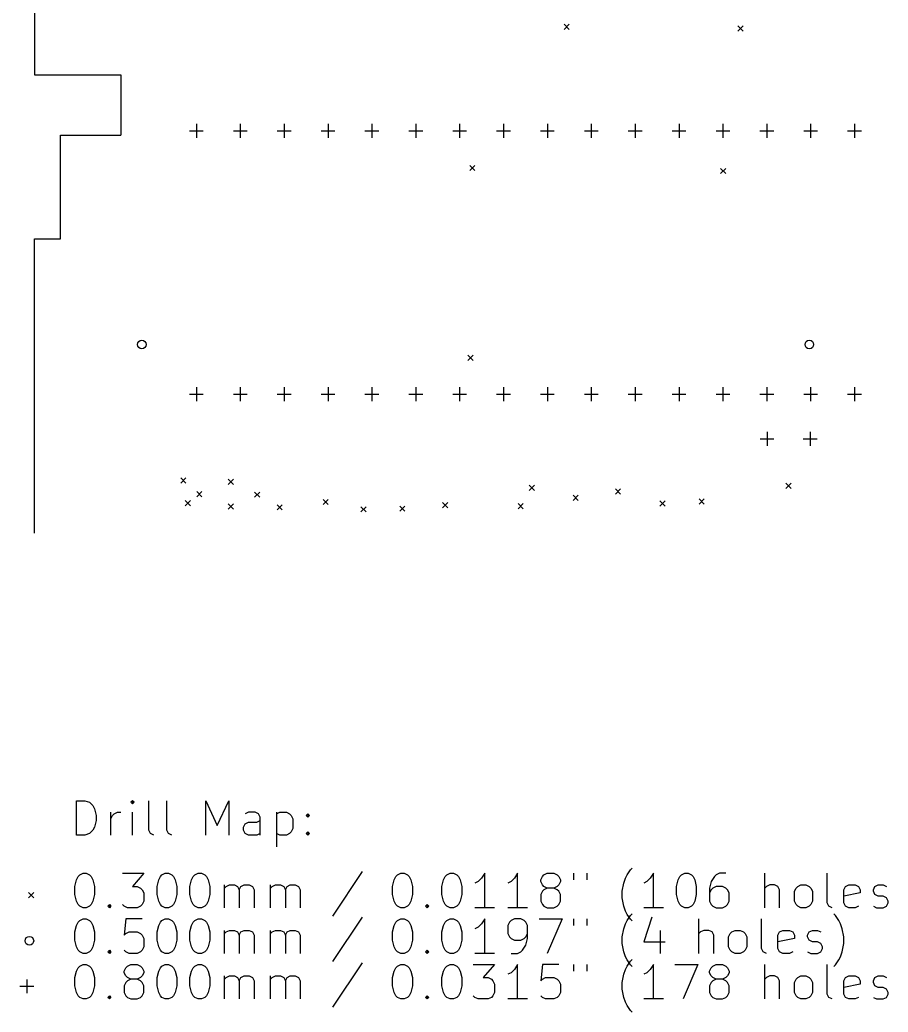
# Model space of a CAD drawing. Extents: x 2.03 to 6.01, y -6.33 to -1.88.
# Drawn here: x 2.035 to 4.014, y -6.335 to -4.073 of the extents above; entities that cross this region are included whole.
import ezdxf

# ---------------------------------------------------------------- set-up
doc = ezdxf.new("R2010")
doc.units = 0
doc.header["$MEASUREMENT"] = 0
doc.layers.add('BLACK', color=7, linetype='CONTINUOUS')

msp = doc.modelspace()

# ---------------------------------------------------------------- linework, layer by layer
at = {"layer": 'BLACK', "linetype": 'CONTINUOUS'}
for p, q in [((2.06841, -1.87578), (2.06847, -4.19876)), ((3.2752, -4.08346), (3.28701, -4.09528)), ((3.28701, -4.08346), (3.2752, -4.09528)), ((3.67165, -4.08701), (3.68346, -4.09882)), ((3.68346, -4.08701), (3.67165, -4.09882)), ((2.06847, -4.19876), (2.2653, -4.19866)), ((2.2653, -4.19866), (2.26531, -4.3365)), ((2.43727, -4.31063), (2.43727, -4.34213)), ((2.53727, -4.31063), (2.53727, -4.34213)), ((2.63727, -4.31063), (2.63727, -4.34213)), ((2.73727, -4.31063), (2.73727, -4.34213)), ((2.83727, -4.31063), (2.83727, -4.34213)), ((2.93727, -4.31063), (2.93727, -4.34213)), ((3.03727, -4.31063), (3.03727, -4.34213)), ((3.13727, -4.31063), (3.13727, -4.34213)), ((3.23727, -4.31063), (3.23727, -4.34213)), ((3.33727, -4.31063), (3.33727, -4.34213)), ((3.43727, -4.31063), (3.43727, -4.34213)), ((3.53727, -4.31063), (3.53727, -4.34213)), ((3.63727, -4.31063), (3.63727, -4.34213)), ((3.73727, -4.31063), (3.73727, -4.34213)), ((3.83727, -4.31063), (3.83727, -4.34213)), ((3.93727, -4.31063), (3.93727, -4.34213)), ((2.12751, -4.57268), (2.12754, -4.33646)), ((2.12754, -4.33646), (2.26531, -4.3365)), ((2.42152, -4.32638), (2.45302, -4.32638)), ((2.52152, -4.32638), (2.55302, -4.32638)), ((2.62152, -4.32638), (2.65302, -4.32638)), ((2.72152, -4.32638), (2.75302, -4.32638)), ((2.82152, -4.32638), (2.85302, -4.32638)), ((2.92152, -4.32638), (2.95302, -4.32638)), ((3.02152, -4.32638), (3.05302, -4.32638)), ((3.12152, -4.32638), (3.15302, -4.32638)), ((3.22152, -4.32638), (3.25302, -4.32638)), ((3.32152, -4.32638), (3.35302, -4.32638)), ((3.42152, -4.32638), (3.45302, -4.32638)), ((3.52152, -4.32638), (3.55302, -4.32638)), ((3.62152, -4.32638), (3.65302, -4.32638)), ((3.72152, -4.32638), (3.75302, -4.32638)), ((3.82152, -4.32638), (3.85302, -4.32638)), ((3.92152, -4.32638), (3.95302, -4.32638)), ((3.06024, -4.40512), (3.07205, -4.41693)), ((3.07205, -4.40512), (3.06024, -4.41693)), ((3.63189, -4.41181), (3.6437, -4.42362)), ((3.6437, -4.41181), (3.63189, -4.42362)), ((2.06834, -5.24312), (2.06843, -4.57257)), ((2.06843, -4.57257), (2.12751, -4.57268)), ((3.05591, -4.8378), (3.06772, -4.84961)), ((3.06772, -4.8378), (3.05591, -4.84961)), ((2.42152, -4.92638), (2.45302, -4.92638)), ((2.43727, -4.91063), (2.43727, -4.94213)), ((2.52152, -4.92638), (2.55302, -4.92638)), ((2.53727, -4.91063), (2.53727, -4.94213)), ((2.62152, -4.92638), (2.65302, -4.92638)), ((2.63727, -4.91063), (2.63727, -4.94213)), ((2.72152, -4.92638), (2.75302, -4.92638)), ((2.73727, -4.91063), (2.73727, -4.94213)), ((2.82152, -4.92638), (2.85302, -4.92638)), ((2.83727, -4.91063), (2.83727, -4.94213)), ((2.92152, -4.92638), (2.95302, -4.92638)), ((2.93727, -4.91063), (2.93727, -4.94213)), ((3.02152, -4.92638), (3.05302, -4.92638)), ((3.03727, -4.91063), (3.03727, -4.94213)), ((3.12152, -4.92638), (3.15302, -4.92638)), ((3.13727, -4.91063), (3.13727, -4.94213)), ((3.22152, -4.92638), (3.25302, -4.92638)), ((3.23727, -4.91063), (3.23727, -4.94213)), ((3.32152, -4.92638), (3.35302, -4.92638)), ((3.33727, -4.91063), (3.33727, -4.94213)), ((3.42152, -4.92638), (3.45302, -4.92638)), ((3.43727, -4.91063), (3.43727, -4.94213)), ((3.52152, -4.92638), (3.55302, -4.92638)), ((3.53727, -4.91063), (3.53727, -4.94213)), ((3.62152, -4.92638), (3.65302, -4.92638)), ((3.63727, -4.91063), (3.63727, -4.94213)), ((3.72152, -4.92638), (3.75302, -4.92638)), ((3.73727, -4.91063), (3.73727, -4.94213)), ((3.82152, -4.92638), (3.85302, -4.92638)), ((3.83727, -4.91063), (3.83727, -4.94213)), ((3.92152, -4.92638), (3.95302, -4.92638)), ((3.93727, -4.91063), (3.93727, -4.94213)), ((3.7378, -5.0126), (3.7378, -5.04409)), ((3.83622, -5.0126), (3.83622, -5.04409)), ((3.72205, -5.02835), (3.75354, -5.02835)), ((3.82047, -5.02835), (3.85197, -5.02835)), ((2.40166, -5.11724), (2.41347, -5.12905)), ((2.41347, -5.11724), (2.40166, -5.12905)), ((2.50969, -5.12047), (2.5215, -5.13228)), ((2.5215, -5.12047), (2.50969, -5.13228)), ((3.78071, -5.12953), (3.79252, -5.14134)), ((3.79252, -5.12953), (3.78071, -5.14134)), ((2.43819, -5.14843), (2.45, -5.16024)), ((2.45, -5.14843), (2.43819, -5.16024)), ((2.56969, -5.14961), (2.5815, -5.16142)), ((2.5815, -5.14961), (2.56969, -5.16142)), ((3.19567, -5.13386), (3.20748, -5.14567)), ((3.20748, -5.13386), (3.19567, -5.14567)), ((3.39213, -5.14252), (3.40394, -5.15433)), ((3.40394, -5.14252), (3.39213, -5.15433)), ((2.41181, -5.1689), (2.42362, -5.18071)), ((2.42362, -5.1689), (2.41181, -5.18071)), ((2.50969, -5.17638), (2.5215, -5.18819)), ((2.5215, -5.17638), (2.50969, -5.18819)), ((2.62126, -5.17835), (2.63307, -5.19016)), ((2.63307, -5.17835), (2.62126, -5.19016)), ((2.72583, -5.16614), (2.73764, -5.17795)), ((2.73764, -5.16614), (2.72583, -5.17795)), ((2.99843, -5.17362), (3.01024, -5.18543)), ((3.01024, -5.17362), (2.99843, -5.18543)), ((3.17047, -5.17598), (3.18228, -5.1878)), ((3.18228, -5.17598), (3.17047, -5.1878)), ((3.29567, -5.15669), (3.30748, -5.1685)), ((3.30748, -5.15669), (3.29567, -5.1685)), ((3.4937, -5.16969), (3.50551, -5.1815)), ((3.50551, -5.16969), (3.4937, -5.1815)), ((3.58307, -5.16535), (3.59488, -5.17717)), ((3.59488, -5.16535), (3.58307, -5.17717)), ((2.8122, -5.18307), (2.82402, -5.19488)), ((2.82402, -5.18307), (2.8122, -5.19488)), ((2.90079, -5.1815), (2.9126, -5.19331)), ((2.9126, -5.1815), (2.90079, -5.19331)), ((2.16386, -5.93168), (2.16386, -5.85294)), ((2.16386, -5.85294), (2.18261, -5.85294)), ((2.18261, -5.85294), (2.19385, -5.85669)), ((2.19385, -5.85669), (2.20135, -5.86419)), ((2.29134, -5.85294), (2.28759, -5.85669)), ((2.28759, -5.85669), (2.29134, -5.86044)), ((2.29509, -5.85669), (2.29134, -5.85294)), ((2.29134, -5.85294), (2.29134, -5.86044)), ((2.29134, -5.86044), (2.29509, -5.85669)), ((2.32884, -5.92043), (2.32884, -5.85294)), ((2.37008, -5.92043), (2.37008, -5.85294)), ((2.45857, -5.93168), (2.45857, -5.85294)), ((2.45857, -5.85294), (2.48482, -5.90919)), ((2.48482, -5.90919), (2.51106, -5.85294)), ((2.51106, -5.85294), (2.51106, -5.93168)), ((2.20135, -5.86419), (2.2051, -5.87169)), ((2.2051, -5.87169), (2.20885, -5.88669)), ((2.2426, -5.93168), (2.2426, -5.87919)), ((2.2501, -5.88294), (2.2576, -5.87919)), ((2.2576, -5.87919), (2.2651, -5.87919)), ((2.29134, -5.93168), (2.29134, -5.87919)), ((2.55606, -5.87919), (2.54856, -5.88294)), ((2.57106, -5.87919), (2.55606, -5.87919)), ((2.57856, -5.88294), (2.57106, -5.87919)), ((2.6198, -5.87919), (2.6198, -5.95793)), ((2.6198, -5.88294), (2.6273, -5.87919)), ((2.6273, -5.87919), (2.6423, -5.87919)), ((2.6423, -5.87919), (2.6498, -5.88294)), ((2.20885, -5.89794), (2.2051, -5.91294)), ((2.20885, -5.88669), (2.20885, -5.89794)), ((2.2426, -5.89419), (2.24635, -5.88669)), ((2.24635, -5.88669), (2.2501, -5.88294)), ((2.54856, -5.90544), (2.55606, -5.90169)), ((2.55606, -5.90169), (2.57481, -5.90169)), ((2.57481, -5.90169), (2.58231, -5.89794)), ((2.58231, -5.89044), (2.57856, -5.88294)), ((2.58231, -5.93168), (2.58231, -5.89044)), ((2.6498, -5.88294), (2.65355, -5.88669)), ((2.65355, -5.88669), (2.6573, -5.89419)), ((2.6573, -5.89419), (2.6573, -5.91669)), ((2.68729, -5.88669), (2.69104, -5.88294)), ((2.69104, -5.89044), (2.68729, -5.88669)), ((2.69104, -5.88294), (2.69479, -5.88669)), ((2.69104, -5.88294), (2.69104, -5.89044)), ((2.69479, -5.88669), (2.69104, -5.89044)), ((2.20135, -5.92043), (2.19385, -5.92793)), ((2.2051, -5.91294), (2.20135, -5.92043)), ((2.33259, -5.92793), (2.32884, -5.92043)), ((2.37383, -5.92793), (2.37008, -5.92043)), ((2.54481, -5.91294), (2.54856, -5.90544)), ((2.54481, -5.92043), (2.54481, -5.91294)), ((2.54856, -5.92793), (2.54481, -5.92043)), ((2.65355, -5.92418), (2.6498, -5.92793)), ((2.6573, -5.91669), (2.65355, -5.92418)), ((2.68729, -5.92793), (2.69104, -5.92418)), ((2.69104, -5.92418), (2.69479, -5.92793)), ((2.69104, -5.92418), (2.69104, -5.93168)), ((2.18261, -5.93168), (2.16386, -5.93168)), ((2.19385, -5.92793), (2.18261, -5.93168)), ((2.34009, -5.93168), (2.33259, -5.92793)), ((2.38133, -5.93168), (2.37383, -5.92793)), ((2.55606, -5.93168), (2.54856, -5.92793)), ((2.57481, -5.93168), (2.55606, -5.93168)), ((2.58231, -5.92793), (2.57481, -5.93168)), ((2.6273, -5.93168), (2.6198, -5.92793)), ((2.6423, -5.93168), (2.6273, -5.93168)), ((2.6498, -5.92793), (2.6423, -5.93168)), ((2.69104, -5.93168), (2.68729, -5.92793)), ((2.69479, -5.92793), (2.69104, -5.93168)), ((2.81478, -6.01455), (2.74728, -6.11579)), ((3.4192, -6.02205), (3.4267, -6.0108)), ((3.4267, -6.0108), (3.43045, -6.00705)), ((2.16011, -6.04829), (2.16386, -6.0333)), ((2.16386, -6.0333), (2.16761, -6.0258)), ((2.16761, -6.0258), (2.17136, -6.02205)), ((2.17136, -6.02205), (2.17886, -6.0183)), ((2.17886, -6.0183), (2.18636, -6.0183)), ((2.18636, -6.0183), (2.19385, -6.02205)), ((2.19385, -6.02205), (2.1976, -6.0258)), ((2.1976, -6.0258), (2.20135, -6.0333)), ((2.20135, -6.0333), (2.2051, -6.04829)), ((2.26884, -6.0183), (2.31759, -6.0183)), ((2.31759, -6.0183), (2.29134, -6.04829)), ((2.34758, -6.04829), (2.35133, -6.0333)), ((2.35133, -6.0333), (2.35508, -6.0258)), ((2.35508, -6.0258), (2.35883, -6.02205)), ((2.35883, -6.02205), (2.36633, -6.0183)), ((2.36633, -6.0183), (2.37383, -6.0183)), ((2.37383, -6.0183), (2.38133, -6.02205)), ((2.38133, -6.02205), (2.38508, -6.0258)), ((2.38508, -6.0258), (2.38883, -6.0333)), ((2.38883, -6.0333), (2.39258, -6.04829)), ((2.42258, -6.04829), (2.42633, -6.0333)), ((2.42633, -6.0333), (2.43007, -6.0258)), ((2.43007, -6.0258), (2.43382, -6.02205)), ((2.43382, -6.02205), (2.44132, -6.0183)), ((2.44132, -6.0183), (2.44882, -6.0183)), ((2.44882, -6.0183), (2.45632, -6.02205)), ((2.45632, -6.02205), (2.46007, -6.0258)), ((2.46007, -6.0258), (2.46382, -6.0333)), ((2.46382, -6.0333), (2.46757, -6.04829)), ((2.88452, -6.04829), (2.88827, -6.0333)), ((2.88827, -6.0333), (2.89202, -6.0258)), ((2.89202, -6.0258), (2.89577, -6.02205)), ((2.89577, -6.02205), (2.90327, -6.0183)), ((2.90327, -6.0183), (2.91076, -6.0183)), ((2.91076, -6.0183), (2.91826, -6.02205)), ((2.91826, -6.02205), (2.92201, -6.0258)), ((2.92201, -6.0258), (2.92576, -6.0333)), ((2.92576, -6.0333), (2.92951, -6.04829)), ((2.997, -6.04829), (3.00075, -6.0333)), ((3.00075, -6.0333), (3.0045, -6.0258)), ((3.0045, -6.0258), (3.00825, -6.02205)), ((3.00825, -6.02205), (3.01575, -6.0183)), ((3.01575, -6.0183), (3.02325, -6.0183)), ((3.02325, -6.0183), (3.03075, -6.02205)), ((3.03075, -6.02205), (3.0345, -6.0258)), ((3.0345, -6.0258), (3.03825, -6.0333)), ((3.03825, -6.0333), (3.042, -6.04829)), ((3.07949, -6.03705), (3.07199, -6.04079)), ((3.08699, -6.02955), (3.07949, -6.03705)), ((3.09449, -6.0183), (3.08699, -6.02955)), ((3.09449, -6.09704), (3.09449, -6.0183)), ((3.15448, -6.03705), (3.14699, -6.04079)), ((3.16198, -6.02955), (3.15448, -6.03705)), ((3.16948, -6.0183), (3.16198, -6.02955)), ((3.16948, -6.09704), (3.16948, -6.0183)), ((3.22198, -6.0333), (3.22573, -6.0258)), ((3.22198, -6.03705), (3.22198, -6.0333)), ((3.22573, -6.04454), (3.22198, -6.03705)), ((3.22573, -6.0258), (3.22947, -6.02205)), ((3.22947, -6.02205), (3.23697, -6.0183)), ((3.23697, -6.0183), (3.25197, -6.0183)), ((3.25197, -6.0183), (3.25947, -6.02205)), ((3.25947, -6.02205), (3.26322, -6.0258)), ((3.26322, -6.0258), (3.26697, -6.0333)), ((3.26697, -6.03705), (3.26322, -6.04454)), ((3.26697, -6.0333), (3.26697, -6.03705)), ((3.29697, -6.0183), (3.29697, -6.0333)), ((3.32696, -6.0183), (3.32696, -6.0333)), ((3.4117, -6.04079), (3.41545, -6.02955)), ((3.41545, -6.02955), (3.4192, -6.02205)), ((3.4642, -6.03705), (3.4567, -6.04079)), ((3.47169, -6.02955), (3.4642, -6.03705)), ((3.47919, -6.0183), (3.47169, -6.02955)), ((3.47919, -6.09704), (3.47919, -6.0183)), ((3.53169, -6.04829), (3.53544, -6.0333)), ((3.53544, -6.0333), (3.53919, -6.0258)), ((3.53919, -6.0258), (3.54294, -6.02205)), ((3.54294, -6.02205), (3.55043, -6.0183)), ((3.55043, -6.0183), (3.55793, -6.0183)), ((3.55793, -6.0183), (3.56543, -6.02205)), ((3.56543, -6.02205), (3.56918, -6.0258)), ((3.56918, -6.0258), (3.57293, -6.0333)), ((3.57293, -6.0333), (3.57668, -6.04829)), ((3.61043, -6.03705), (3.60668, -6.05204)), ((3.61793, -6.0258), (3.61043, -6.03705)), ((3.62168, -6.02205), (3.61793, -6.0258)), ((3.62917, -6.0183), (3.62168, -6.02205)), ((3.64417, -6.0183), (3.62917, -6.0183)), ((3.73266, -6.09704), (3.73266, -6.0183)), ((3.87514, -6.08579), (3.87514, -6.0183)), ((2.16011, -6.06704), (2.16011, -6.04829)), ((2.2051, -6.04829), (2.2051, -6.06704)), ((2.29134, -6.04829), (2.30259, -6.04829)), ((2.30259, -6.04829), (2.31009, -6.05204)), ((2.31009, -6.05204), (2.31384, -6.05579)), ((2.31384, -6.05579), (2.31759, -6.06329)), ((2.34758, -6.06704), (2.34758, -6.04829)), ((2.39258, -6.04829), (2.39258, -6.06704)), ((2.42258, -6.06704), (2.42258, -6.04829)), ((2.46757, -6.04829), (2.46757, -6.06704)), ((2.50132, -6.09704), (2.50132, -6.04454)), ((2.50132, -6.05204), (2.50507, -6.04829)), ((2.50507, -6.04829), (2.51256, -6.04454)), ((2.51256, -6.04454), (2.52381, -6.04454)), ((2.52381, -6.04454), (2.53131, -6.04829)), ((2.53131, -6.04829), (2.53506, -6.05579)), ((2.53506, -6.05579), (2.53881, -6.04829)), ((2.53506, -6.05579), (2.53506, -6.09704)), ((2.53881, -6.04829), (2.54631, -6.04454)), ((2.54631, -6.04454), (2.55756, -6.04454)), ((2.55756, -6.04454), (2.56506, -6.04829)), ((2.56506, -6.04829), (2.56881, -6.05579)), ((2.56881, -6.05579), (2.56881, -6.09704)), ((2.6063, -6.09704), (2.6063, -6.04454)), ((2.6063, -6.05204), (2.61005, -6.04829)), ((2.61005, -6.04829), (2.61755, -6.04454)), ((2.61755, -6.04454), (2.6288, -6.04454)), ((2.6288, -6.04454), (2.6363, -6.04829)), ((2.6363, -6.04829), (2.64005, -6.05579)), ((2.64005, -6.05579), (2.6438, -6.04829)), ((2.64005, -6.05579), (2.64005, -6.09704)), ((2.6438, -6.04829), (2.6513, -6.04454)), ((2.6513, -6.04454), (2.66255, -6.04454)), ((2.66255, -6.04454), (2.67004, -6.04829)), ((2.67004, -6.04829), (2.67379, -6.05579)), ((2.67379, -6.05579), (2.67379, -6.09704)), ((2.88452, -6.06704), (2.88452, -6.04829)), ((2.92951, -6.04829), (2.92951, -6.06704)), ((2.997, -6.06704), (2.997, -6.04829)), ((3.042, -6.04829), (3.042, -6.06704)), ((3.22573, -6.05954), (3.22198, -6.06704)), ((3.22947, -6.04829), (3.22573, -6.04454)), ((3.22947, -6.05579), (3.22573, -6.05954)), ((3.23697, -6.05204), (3.22947, -6.04829)), ((3.23697, -6.05204), (3.22947, -6.05579)), ((3.25197, -6.05204), (3.23697, -6.05204)), ((3.25947, -6.04829), (3.25197, -6.05204)), ((3.25947, -6.05579), (3.25197, -6.05204)), ((3.26322, -6.04454), (3.25947, -6.04829)), ((3.26322, -6.05954), (3.25947, -6.05579)), ((3.26697, -6.06704), (3.26322, -6.05954)), ((3.40795, -6.05954), (3.4117, -6.04079)), ((3.40795, -6.07454), (3.40795, -6.05954)), ((3.53169, -6.06704), (3.53169, -6.04829)), ((3.57668, -6.04829), (3.57668, -6.06704)), ((3.60668, -6.05204), (3.60668, -6.08204)), ((3.61043, -6.05579), (3.60668, -6.06329)), ((3.61418, -6.05204), (3.61043, -6.05579)), ((3.62168, -6.04829), (3.61418, -6.05204)), ((3.63667, -6.04829), (3.62168, -6.04829)), ((3.64417, -6.05204), (3.63667, -6.04829)), ((3.64792, -6.05579), (3.64417, -6.05204)), ((3.65167, -6.06329), (3.64792, -6.05579)), ((3.73641, -6.04829), (3.73266, -6.05204)), ((3.74391, -6.04454), (3.73641, -6.04829)), ((3.75516, -6.04454), (3.74391, -6.04454)), ((3.76266, -6.04829), (3.75516, -6.04454)), ((3.76641, -6.05579), (3.76266, -6.04829)), ((3.76641, -6.09704), (3.76641, -6.05579)), ((3.80015, -6.05954), (3.8039, -6.05204)), ((3.80015, -6.08204), (3.80015, -6.05954)), ((3.8039, -6.05204), (3.80765, -6.04829)), ((3.80765, -6.04829), (3.81515, -6.04454)), ((3.81515, -6.04454), (3.8264, -6.04454)), ((3.8264, -6.04454), (3.8339, -6.04829)), ((3.8339, -6.04829), (3.83765, -6.05204)), ((3.83765, -6.05204), (3.8414, -6.05954)), ((3.8414, -6.05954), (3.8414, -6.08204)), ((3.91264, -6.05579), (3.91639, -6.04829)), ((3.91264, -6.08579), (3.91264, -6.05579)), ((3.91639, -6.04829), (3.92389, -6.04454)), ((3.92389, -6.04454), (3.93889, -6.04454)), ((3.93889, -6.04454), (3.94639, -6.04829)), ((3.94639, -6.04829), (3.95013, -6.05579)), ((3.95013, -6.05579), (3.95013, -6.06329)), ((3.98013, -6.05579), (3.98388, -6.04829)), ((3.98013, -6.05954), (3.98013, -6.05579)), ((3.98388, -6.06704), (3.98013, -6.05954)), ((3.98388, -6.04829), (3.99138, -6.04454)), ((3.99138, -6.04454), (4.00263, -6.04454)), ((4.00263, -6.04454), (4.01013, -6.04829)), ((2.05456, -6.0622), (2.06637, -6.07402)), ((2.06637, -6.0622), (2.05456, -6.07402)), ((2.16386, -6.08204), (2.16011, -6.06704)), ((2.16761, -6.08954), (2.16386, -6.08204)), ((2.20135, -6.08204), (2.1976, -6.08954)), ((2.2051, -6.06704), (2.20135, -6.08204)), ((2.31759, -6.08204), (2.31384, -6.08954)), ((2.31759, -6.06329), (2.31759, -6.08204)), ((2.35133, -6.08204), (2.34758, -6.06704)), ((2.35508, -6.08954), (2.35133, -6.08204)), ((2.38883, -6.08204), (2.38508, -6.08954)), ((2.39258, -6.06704), (2.38883, -6.08204)), ((2.42633, -6.08204), (2.42258, -6.06704)), ((2.43007, -6.08954), (2.42633, -6.08204)), ((2.46382, -6.08204), (2.46007, -6.08954)), ((2.46757, -6.06704), (2.46382, -6.08204)), ((2.88827, -6.08204), (2.88452, -6.06704)), ((2.89202, -6.08954), (2.88827, -6.08204)), ((2.92576, -6.08204), (2.92201, -6.08954)), ((2.92951, -6.06704), (2.92576, -6.08204)), ((3.00075, -6.08204), (2.997, -6.06704)), ((3.0045, -6.08954), (3.00075, -6.08204)), ((3.03825, -6.08204), (3.0345, -6.08954)), ((3.042, -6.06704), (3.03825, -6.08204)), ((3.22198, -6.06704), (3.22198, -6.08204)), ((3.22198, -6.08204), (3.22573, -6.08954)), ((3.26322, -6.08954), (3.26697, -6.08204)), ((3.26697, -6.08204), (3.26697, -6.06704)), ((3.4117, -6.09329), (3.40795, -6.07454)), ((3.53544, -6.08204), (3.53169, -6.06704)), ((3.53919, -6.08954), (3.53544, -6.08204)), ((3.57293, -6.08204), (3.56918, -6.08954)), ((3.57668, -6.06704), (3.57293, -6.08204)), ((3.60668, -6.08204), (3.61043, -6.08954)), ((3.64792, -6.08954), (3.65167, -6.08204)), ((3.65167, -6.08204), (3.65167, -6.06329)), ((3.8039, -6.08954), (3.80015, -6.08204)), ((3.8414, -6.08204), (3.83765, -6.08954)), ((3.95013, -6.06329), (3.91264, -6.07079)), ((3.99138, -6.07079), (3.98388, -6.06704)), ((4.00263, -6.07079), (3.99138, -6.07079)), ((4.01013, -6.07454), (4.00263, -6.07079)), ((4.01388, -6.08204), (4.01013, -6.07454)), ((4.01388, -6.08579), (4.01388, -6.08204)), ((2.17136, -6.09329), (2.16761, -6.08954)), ((2.17886, -6.09704), (2.17136, -6.09329)), ((2.18636, -6.09704), (2.17886, -6.09704)), ((2.19385, -6.09329), (2.18636, -6.09704)), ((2.1976, -6.08954), (2.19385, -6.09329)), ((2.2351, -6.09329), (2.23885, -6.08954)), ((2.23885, -6.09704), (2.2351, -6.09329)), ((2.23885, -6.08954), (2.2426, -6.09329)), ((2.23885, -6.08954), (2.23885, -6.09704)), ((2.2426, -6.09329), (2.23885, -6.09704)), ((2.27259, -6.09329), (2.26884, -6.08954)), ((2.28009, -6.09704), (2.27259, -6.09329)), ((2.30259, -6.09704), (2.28009, -6.09704)), ((2.31009, -6.09329), (2.30259, -6.09704)), ((2.31384, -6.08954), (2.31009, -6.09329)), ((2.35883, -6.09329), (2.35508, -6.08954)), ((2.36633, -6.09704), (2.35883, -6.09329)), ((2.37383, -6.09704), (2.36633, -6.09704)), ((2.38133, -6.09329), (2.37383, -6.09704)), ((2.38508, -6.08954), (2.38133, -6.09329)), ((2.43382, -6.09329), (2.43007, -6.08954)), ((2.44132, -6.09704), (2.43382, -6.09329)), ((2.44882, -6.09704), (2.44132, -6.09704)), ((2.45632, -6.09329), (2.44882, -6.09704)), ((2.46007, -6.08954), (2.45632, -6.09329)), ((2.89577, -6.09329), (2.89202, -6.08954)), ((2.90327, -6.09704), (2.89577, -6.09329)), ((2.91076, -6.09704), (2.90327, -6.09704)), ((2.91826, -6.09329), (2.91076, -6.09704)), ((2.92201, -6.08954), (2.91826, -6.09329)), ((2.95951, -6.09329), (2.96326, -6.08954)), ((2.96326, -6.09704), (2.95951, -6.09329)), ((2.96326, -6.08954), (2.96701, -6.09329)), ((2.96326, -6.08954), (2.96326, -6.09704)), ((2.96701, -6.09329), (2.96326, -6.09704)), ((3.00825, -6.09329), (3.0045, -6.08954)), ((3.01575, -6.09704), (3.00825, -6.09329)), ((3.02325, -6.09704), (3.01575, -6.09704)), ((3.03075, -6.09329), (3.02325, -6.09704)), ((3.0345, -6.08954), (3.03075, -6.09329)), ((3.11699, -6.09704), (3.07199, -6.09704)), ((3.19198, -6.09704), (3.14699, -6.09704)), ((3.22573, -6.08954), (3.22947, -6.09329)), ((3.22947, -6.09329), (3.23697, -6.09704)), ((3.23697, -6.09704), (3.25197, -6.09704)), ((3.25197, -6.09704), (3.25947, -6.09329)), ((3.25947, -6.09329), (3.26322, -6.08954)), ((3.41545, -6.10454), (3.4117, -6.09329)), ((3.4192, -6.11204), (3.41545, -6.10454)), ((3.50169, -6.09704), (3.4567, -6.09704)), ((3.54294, -6.09329), (3.53919, -6.08954)), ((3.55043, -6.09704), (3.54294, -6.09329)), ((3.55793, -6.09704), (3.55043, -6.09704)), ((3.56543, -6.09329), (3.55793, -6.09704)), ((3.56918, -6.08954), (3.56543, -6.09329)), ((3.61043, -6.08954), (3.61418, -6.09329)), ((3.61418, -6.09329), (3.62168, -6.09704)), ((3.62168, -6.09704), (3.63667, -6.09704)), ((3.63667, -6.09704), (3.64417, -6.09329)), ((3.64417, -6.09329), (3.64792, -6.08954)), ((3.80765, -6.09329), (3.8039, -6.08954)), ((3.81515, -6.09704), (3.80765, -6.09329)), ((3.8264, -6.09704), (3.81515, -6.09704)), ((3.8339, -6.09329), (3.8264, -6.09704)), ((3.83765, -6.08954), (3.8339, -6.09329)), ((3.87889, -6.09329), (3.87514, -6.08579)), ((3.88639, -6.09704), (3.87889, -6.09329)), ((3.91639, -6.09329), (3.91264, -6.08579)), ((3.92389, -6.09704), (3.91639, -6.09329)), ((3.93889, -6.09704), (3.92389, -6.09704)), ((3.94639, -6.09329), (3.93889, -6.09704)), ((3.98013, -6.09329), (3.98763, -6.09704)), ((3.98763, -6.09704), (4.00263, -6.09704)), ((4.00263, -6.09704), (4.01013, -6.09329)), ((4.01013, -6.09329), (4.01388, -6.08579)), ((2.16761, -6.12973), (2.17136, -6.12598)), ((2.17136, -6.12598), (2.17886, -6.12223)), ((2.17886, -6.12223), (2.18636, -6.12223)), ((2.18636, -6.12223), (2.19385, -6.12598)), ((2.19385, -6.12598), (2.1976, -6.12973)), ((2.27634, -6.12223), (2.27259, -6.15973)), ((2.31384, -6.12223), (2.27634, -6.12223)), ((2.35508, -6.12973), (2.35883, -6.12598)), ((2.35883, -6.12598), (2.36633, -6.12223)), ((2.36633, -6.12223), (2.37383, -6.12223)), ((2.37383, -6.12223), (2.38133, -6.12598)), ((2.38133, -6.12598), (2.38508, -6.12973)), ((2.43007, -6.12973), (2.43382, -6.12598)), ((2.43382, -6.12598), (2.44132, -6.12223)), ((2.44132, -6.12223), (2.44882, -6.12223)), ((2.44882, -6.12223), (2.45632, -6.12598)), ((2.45632, -6.12598), (2.46007, -6.12973)), ((2.81478, -6.11849), (2.74728, -6.21972)), ((2.89202, -6.12973), (2.89577, -6.12598)), ((2.89577, -6.12598), (2.90327, -6.12223)), ((2.90327, -6.12223), (2.91076, -6.12223)), ((2.91076, -6.12223), (2.91826, -6.12598)), ((2.91826, -6.12598), (2.92201, -6.12973)), ((3.0045, -6.12973), (3.00825, -6.12598)), ((3.00825, -6.12598), (3.01575, -6.12223)), ((3.01575, -6.12223), (3.02325, -6.12223)), ((3.02325, -6.12223), (3.03075, -6.12598)), ((3.03075, -6.12598), (3.0345, -6.12973)), ((3.09449, -6.12223), (3.08699, -6.13348)), ((3.09449, -6.20097), (3.09449, -6.12223)), ((3.15448, -6.12598), (3.15073, -6.12973)), ((3.16198, -6.12223), (3.15448, -6.12598)), ((3.17698, -6.12223), (3.16198, -6.12223)), ((3.18448, -6.12598), (3.17698, -6.12223)), ((3.18823, -6.12973), (3.18448, -6.12598)), ((3.21823, -6.12223), (3.27072, -6.12223)), ((3.27072, -6.12223), (3.23697, -6.20097)), ((3.29697, -6.12223), (3.29697, -6.13723)), ((3.32696, -6.12223), (3.32696, -6.13723)), ((3.41545, -6.13348), (3.4192, -6.12598)), ((3.4267, -6.12328), (3.4192, -6.11204)), ((3.4192, -6.12598), (3.4267, -6.11474)), ((3.4267, -6.11474), (3.43045, -6.11099)), ((3.43045, -6.12703), (3.4267, -6.12328)), ((3.47544, -6.11849), (3.4567, -6.17473)), ((3.58268, -6.20097), (3.58268, -6.12223)), ((3.72516, -6.18973), (3.72516, -6.12223)), ((3.89389, -6.11474), (3.89014, -6.11099)), ((3.90139, -6.12598), (3.89389, -6.11474)), ((3.90514, -6.13348), (3.90139, -6.12598)), ((2.16011, -6.15223), (2.16386, -6.13723)), ((2.16386, -6.13723), (2.16761, -6.12973)), ((2.1976, -6.12973), (2.20135, -6.13723)), ((2.20135, -6.13723), (2.2051, -6.15223)), ((2.34758, -6.15223), (2.35133, -6.13723)), ((2.35133, -6.13723), (2.35508, -6.12973)), ((2.38508, -6.12973), (2.38883, -6.13723)), ((2.38883, -6.13723), (2.39258, -6.15223)), ((2.42258, -6.15223), (2.42633, -6.13723)), ((2.42633, -6.13723), (2.43007, -6.12973)), ((2.46007, -6.12973), (2.46382, -6.13723)), ((2.46382, -6.13723), (2.46757, -6.15223)), ((2.50132, -6.20097), (2.50132, -6.14848)), ((2.50507, -6.15223), (2.51256, -6.14848)), ((2.51256, -6.14848), (2.52381, -6.14848)), ((2.52381, -6.14848), (2.53131, -6.15223)), ((2.53881, -6.15223), (2.54631, -6.14848)), ((2.54631, -6.14848), (2.55756, -6.14848)), ((2.55756, -6.14848), (2.56506, -6.15223)), ((2.6063, -6.20097), (2.6063, -6.14848)), ((2.61005, -6.15223), (2.61755, -6.14848)), ((2.61755, -6.14848), (2.6288, -6.14848)), ((2.6288, -6.14848), (2.6363, -6.15223)), ((2.6438, -6.15223), (2.6513, -6.14848)), ((2.6513, -6.14848), (2.66255, -6.14848)), ((2.66255, -6.14848), (2.67004, -6.15223)), ((2.88452, -6.15223), (2.88827, -6.13723)), ((2.88827, -6.13723), (2.89202, -6.12973)), ((2.92201, -6.12973), (2.92576, -6.13723)), ((2.92576, -6.13723), (2.92951, -6.15223)), ((2.997, -6.15223), (3.00075, -6.13723)), ((3.00075, -6.13723), (3.0045, -6.12973)), ((3.0345, -6.12973), (3.03825, -6.13723)), ((3.03825, -6.13723), (3.042, -6.15223)), ((3.07949, -6.14098), (3.07199, -6.14473)), ((3.08699, -6.13348), (3.07949, -6.14098)), ((3.15073, -6.12973), (3.14699, -6.13723)), ((3.14699, -6.13723), (3.14699, -6.15598)), ((3.19198, -6.13723), (3.18823, -6.12973)), ((3.19198, -6.16723), (3.19198, -6.13723)), ((3.40795, -6.16348), (3.4117, -6.14473)), ((3.4117, -6.14473), (3.41545, -6.13348)), ((3.49419, -6.14848), (3.49419, -6.20097)), ((3.59393, -6.14848), (3.58643, -6.15223)), ((3.60518, -6.14848), (3.59393, -6.14848)), ((3.61268, -6.15223), (3.60518, -6.14848)), ((3.65767, -6.15223), (3.66517, -6.14848)), ((3.66517, -6.14848), (3.67642, -6.14848)), ((3.67642, -6.14848), (3.68392, -6.15223)), ((3.76641, -6.15223), (3.77391, -6.14848)), ((3.77391, -6.14848), (3.7889, -6.14848)), ((3.7889, -6.14848), (3.7964, -6.15223)), ((3.8339, -6.15223), (3.8414, -6.14848)), ((3.8414, -6.14848), (3.85265, -6.14848)), ((3.85265, -6.14848), (3.86015, -6.15223)), ((3.90889, -6.14473), (3.90514, -6.13348)), ((3.91264, -6.16348), (3.90889, -6.14473)), ((2.16011, -6.17098), (2.16011, -6.15223)), ((2.16386, -6.18598), (2.16011, -6.17098)), ((2.2051, -6.17098), (2.20135, -6.18598)), ((2.2051, -6.15223), (2.2051, -6.17098)), ((2.27259, -6.15973), (2.27634, -6.15598)), ((2.27634, -6.15598), (2.28384, -6.15223)), ((2.28384, -6.15223), (2.30259, -6.15223)), ((2.30259, -6.15223), (2.31009, -6.15598)), ((2.31009, -6.15598), (2.31384, -6.15973)), ((2.31384, -6.15973), (2.31759, -6.16723)), ((2.31759, -6.16723), (2.31759, -6.18598)), ((2.34758, -6.17098), (2.34758, -6.15223)), ((2.35133, -6.18598), (2.34758, -6.17098)), ((2.39258, -6.17098), (2.38883, -6.18598)), ((2.39258, -6.15223), (2.39258, -6.17098)), ((2.42258, -6.17098), (2.42258, -6.15223)), ((2.42633, -6.18598), (2.42258, -6.17098)), ((2.46757, -6.17098), (2.46382, -6.18598)), ((2.46757, -6.15223), (2.46757, -6.17098)), ((2.50132, -6.15598), (2.50507, -6.15223)), ((2.53131, -6.15223), (2.53506, -6.15973)), ((2.53506, -6.15973), (2.53881, -6.15223)), ((2.53506, -6.15973), (2.53506, -6.20097)), ((2.56506, -6.15223), (2.56881, -6.15973)), ((2.56881, -6.15973), (2.56881, -6.20097)), ((2.6063, -6.15598), (2.61005, -6.15223)), ((2.6363, -6.15223), (2.64005, -6.15973)), ((2.64005, -6.15973), (2.6438, -6.15223)), ((2.64005, -6.15973), (2.64005, -6.20097)), ((2.67004, -6.15223), (2.67379, -6.15973)), ((2.67379, -6.15973), (2.67379, -6.20097)), ((2.88452, -6.17098), (2.88452, -6.15223)), ((2.88827, -6.18598), (2.88452, -6.17098)), ((2.92951, -6.17098), (2.92576, -6.18598)), ((2.92951, -6.15223), (2.92951, -6.17098)), ((2.997, -6.17098), (2.997, -6.15223)), ((3.00075, -6.18598), (2.997, -6.17098)), ((3.042, -6.17098), (3.03825, -6.18598)), ((3.042, -6.15223), (3.042, -6.17098)), ((3.14699, -6.15598), (3.15073, -6.16348)), ((3.15073, -6.16348), (3.15448, -6.16723)), ((3.15448, -6.16723), (3.16198, -6.17098)), ((3.16198, -6.17098), (3.17698, -6.17098)), ((3.17698, -6.17098), (3.18448, -6.16723)), ((3.18448, -6.16723), (3.18823, -6.16348)), ((3.18823, -6.16348), (3.19198, -6.15598)), ((3.18823, -6.18223), (3.19198, -6.16723)), ((3.40795, -6.17848), (3.40795, -6.16348)), ((3.58643, -6.15223), (3.58268, -6.15598)), ((3.61643, -6.15973), (3.61268, -6.15223)), ((3.61643, -6.20097), (3.61643, -6.15973)), ((3.65017, -6.16348), (3.65392, -6.15598)), ((3.65017, -6.18598), (3.65017, -6.16348)), ((3.65392, -6.15598), (3.65767, -6.15223)), ((3.68392, -6.15223), (3.68767, -6.15598)), ((3.68767, -6.15598), (3.69142, -6.16348)), ((3.69142, -6.16348), (3.69142, -6.18598)), ((3.76266, -6.15973), (3.76641, -6.15223)), ((3.76266, -6.18973), (3.76266, -6.15973)), ((3.80015, -6.16723), (3.76266, -6.17473)), ((3.7964, -6.15223), (3.80015, -6.15973)), ((3.80015, -6.15973), (3.80015, -6.16723)), ((3.83015, -6.15973), (3.8339, -6.15223)), ((3.83015, -6.16348), (3.83015, -6.15973)), ((3.8339, -6.17098), (3.83015, -6.16348)), ((3.8414, -6.17473), (3.8339, -6.17098)), ((3.91264, -6.17848), (3.91264, -6.16348)), ((2.16761, -6.19348), (2.16386, -6.18598)), ((2.17136, -6.19723), (2.16761, -6.19348)), ((2.1976, -6.19348), (2.19385, -6.19723)), ((2.20135, -6.18598), (2.1976, -6.19348)), ((2.2351, -6.19723), (2.23885, -6.19348)), ((2.23885, -6.19348), (2.2426, -6.19723)), ((2.23885, -6.19348), (2.23885, -6.20097)), ((2.27634, -6.19723), (2.27259, -6.19348)), ((2.31384, -6.19348), (2.31009, -6.19723)), ((2.31759, -6.18598), (2.31384, -6.19348)), ((2.35508, -6.19348), (2.35133, -6.18598)), ((2.35883, -6.19723), (2.35508, -6.19348)), ((2.38508, -6.19348), (2.38133, -6.19723)), ((2.38883, -6.18598), (2.38508, -6.19348)), ((2.43007, -6.19348), (2.42633, -6.18598)), ((2.43382, -6.19723), (2.43007, -6.19348)), ((2.46007, -6.19348), (2.45632, -6.19723)), ((2.46382, -6.18598), (2.46007, -6.19348)), ((2.89202, -6.19348), (2.88827, -6.18598)), ((2.89577, -6.19723), (2.89202, -6.19348)), ((2.92201, -6.19348), (2.91826, -6.19723)), ((2.92576, -6.18598), (2.92201, -6.19348)), ((2.95951, -6.19723), (2.96326, -6.19348)), ((2.96326, -6.19348), (2.96701, -6.19723)), ((2.96326, -6.19348), (2.96326, -6.20097)), ((3.0045, -6.19348), (3.00075, -6.18598)), ((3.00825, -6.19723), (3.0045, -6.19348)), ((3.0345, -6.19348), (3.03075, -6.19723)), ((3.03825, -6.18598), (3.0345, -6.19348)), ((3.17698, -6.19723), (3.18073, -6.19348)), ((3.18073, -6.19348), (3.18823, -6.18223)), ((3.4117, -6.19723), (3.40795, -6.17848)), ((3.4567, -6.17473), (3.50544, -6.17473)), ((3.65392, -6.19348), (3.65017, -6.18598)), ((3.65767, -6.19723), (3.65392, -6.19348)), ((3.68767, -6.19348), (3.68392, -6.19723)), ((3.69142, -6.18598), (3.68767, -6.19348)), ((3.72891, -6.19723), (3.72516, -6.18973)), ((3.76641, -6.19723), (3.76266, -6.18973)), ((3.85265, -6.17473), (3.8414, -6.17473)), ((3.86015, -6.17848), (3.85265, -6.17473)), ((3.8639, -6.18598), (3.86015, -6.17848)), ((3.86015, -6.19723), (3.8639, -6.18973)), ((3.8639, -6.18973), (3.8639, -6.18598)), ((3.90889, -6.19723), (3.91264, -6.17848)), ((2.17886, -6.20097), (2.17136, -6.19723)), ((2.18636, -6.20097), (2.17886, -6.20097)), ((2.19385, -6.19723), (2.18636, -6.20097)), ((2.23885, -6.20097), (2.2351, -6.19723)), ((2.2426, -6.19723), (2.23885, -6.20097)), ((2.28384, -6.20097), (2.27634, -6.19723)), ((2.30259, -6.20097), (2.28384, -6.20097)), ((2.31009, -6.19723), (2.30259, -6.20097)), ((2.36633, -6.20097), (2.35883, -6.19723)), ((2.37383, -6.20097), (2.36633, -6.20097)), ((2.38133, -6.19723), (2.37383, -6.20097)), ((2.44132, -6.20097), (2.43382, -6.19723)), ((2.44882, -6.20097), (2.44132, -6.20097)), ((2.45632, -6.19723), (2.44882, -6.20097)), ((2.90327, -6.20097), (2.89577, -6.19723)), ((2.91076, -6.20097), (2.90327, -6.20097)), ((2.91826, -6.19723), (2.91076, -6.20097)), ((2.96326, -6.20097), (2.95951, -6.19723)), ((2.96701, -6.19723), (2.96326, -6.20097)), ((3.01575, -6.20097), (3.00825, -6.19723)), ((3.02325, -6.20097), (3.01575, -6.20097)), ((3.03075, -6.19723), (3.02325, -6.20097)), ((3.11699, -6.20097), (3.07199, -6.20097)), ((3.15448, -6.20097), (3.16948, -6.20097)), ((3.16948, -6.20097), (3.17698, -6.19723)), ((3.41545, -6.20847), (3.4117, -6.19723)), ((3.4192, -6.21597), (3.41545, -6.20847)), ((3.4267, -6.22722), (3.4192, -6.21597)), ((3.4192, -6.22992), (3.4267, -6.21867)), ((3.4267, -6.21867), (3.43045, -6.21492)), ((3.66517, -6.20097), (3.65767, -6.19723)), ((3.67642, -6.20097), (3.66517, -6.20097)), ((3.68392, -6.19723), (3.67642, -6.20097)), ((3.73641, -6.20097), (3.72891, -6.19723)), ((3.77391, -6.20097), (3.76641, -6.19723)), ((3.7889, -6.20097), (3.77391, -6.20097)), ((3.7964, -6.19723), (3.7889, -6.20097)), ((3.83015, -6.19723), (3.83765, -6.20097)), ((3.83765, -6.20097), (3.85265, -6.20097)), ((3.85265, -6.20097), (3.86015, -6.19723)), ((3.89389, -6.22722), (3.90139, -6.21597)), ((3.90139, -6.21597), (3.90514, -6.20847)), ((3.90514, -6.20847), (3.90889, -6.19723)), ((2.16011, -6.25617), (2.16386, -6.24117)), ((2.16386, -6.24117), (2.16761, -6.23367)), ((2.16761, -6.23367), (2.17136, -6.22992)), ((2.17136, -6.22992), (2.17886, -6.22617)), ((2.17886, -6.22617), (2.18636, -6.22617)), ((2.18636, -6.22617), (2.19385, -6.22992)), ((2.19385, -6.22992), (2.1976, -6.23367)), ((2.1976, -6.23367), (2.20135, -6.24117)), ((2.20135, -6.24117), (2.2051, -6.25617)), ((2.27259, -6.24117), (2.27634, -6.23367)), ((2.27259, -6.24492), (2.27259, -6.24117)), ((2.27634, -6.23367), (2.28009, -6.22992)), ((2.28009, -6.22992), (2.28759, -6.22617)), ((2.28759, -6.22617), (2.30259, -6.22617)), ((2.30259, -6.22617), (2.31009, -6.22992)), ((2.31009, -6.22992), (2.31384, -6.23367)), ((2.31384, -6.23367), (2.31759, -6.24117)), ((2.31759, -6.24117), (2.31759, -6.24492)), ((2.34758, -6.25617), (2.35133, -6.24117)), ((2.35133, -6.24117), (2.35508, -6.23367)), ((2.35508, -6.23367), (2.35883, -6.22992)), ((2.35883, -6.22992), (2.36633, -6.22617)), ((2.36633, -6.22617), (2.37383, -6.22617)), ((2.37383, -6.22617), (2.38133, -6.22992)), ((2.38133, -6.22992), (2.38508, -6.23367)), ((2.38508, -6.23367), (2.38883, -6.24117)), ((2.38883, -6.24117), (2.39258, -6.25617)), ((2.42258, -6.25617), (2.42633, -6.24117)), ((2.42633, -6.24117), (2.43007, -6.23367)), ((2.43007, -6.23367), (2.43382, -6.22992)), ((2.43382, -6.22992), (2.44132, -6.22617)), ((2.44132, -6.22617), (2.44882, -6.22617)), ((2.44882, -6.22617), (2.45632, -6.22992)), ((2.45632, -6.22992), (2.46007, -6.23367)), ((2.46007, -6.23367), (2.46382, -6.24117)), ((2.46382, -6.24117), (2.46757, -6.25617)), ((2.81478, -6.22242), (2.74728, -6.32366)), ((2.88452, -6.25617), (2.88827, -6.24117)), ((2.88827, -6.24117), (2.89202, -6.23367)), ((2.89202, -6.23367), (2.89577, -6.22992)), ((2.89577, -6.22992), (2.90327, -6.22617)), ((2.90327, -6.22617), (2.91076, -6.22617)), ((2.91076, -6.22617), (2.91826, -6.22992)), ((2.91826, -6.22992), (2.92201, -6.23367)), ((2.92201, -6.23367), (2.92576, -6.24117)), ((2.92576, -6.24117), (2.92951, -6.25617)), ((2.997, -6.25617), (3.00075, -6.24117)), ((3.00075, -6.24117), (3.0045, -6.23367)), ((3.0045, -6.23367), (3.00825, -6.22992)), ((3.00825, -6.22992), (3.01575, -6.22617)), ((3.01575, -6.22617), (3.02325, -6.22617)), ((3.02325, -6.22617), (3.03075, -6.22992)), ((3.03075, -6.22992), (3.0345, -6.23367)), ((3.0345, -6.23367), (3.03825, -6.24117)), ((3.03825, -6.24117), (3.042, -6.25617)), ((3.06824, -6.22617), (3.11699, -6.22617)), ((3.11699, -6.22617), (3.09074, -6.25617)), ((3.16198, -6.23742), (3.15448, -6.24492)), ((3.16948, -6.22617), (3.16198, -6.23742)), ((3.16948, -6.30491), (3.16948, -6.22617)), ((3.22573, -6.22617), (3.22198, -6.26367)), ((3.26322, -6.22617), (3.22573, -6.22617)), ((3.29697, -6.22617), (3.29697, -6.24117)), ((3.32696, -6.22617), (3.32696, -6.24117)), ((3.4117, -6.24867), (3.41545, -6.23742)), ((3.41545, -6.23742), (3.4192, -6.22992)), ((3.43045, -6.23097), (3.4267, -6.22722)), ((3.47169, -6.23742), (3.4642, -6.24492)), ((3.47919, -6.22617), (3.47169, -6.23742)), ((3.47919, -6.30491), (3.47919, -6.22617)), ((3.52794, -6.22617), (3.58043, -6.22617)), ((3.58043, -6.22617), (3.54669, -6.30491)), ((3.60668, -6.24117), (3.61043, -6.23367)), ((3.60668, -6.24492), (3.60668, -6.24117)), ((3.61043, -6.23367), (3.61418, -6.22992)), ((3.61418, -6.22992), (3.62168, -6.22617)), ((3.62168, -6.22617), (3.63667, -6.22617)), ((3.63667, -6.22617), (3.64417, -6.22992)), ((3.64417, -6.22992), (3.64792, -6.23367)), ((3.64792, -6.23367), (3.65167, -6.24117)), ((3.65167, -6.24117), (3.65167, -6.24492)), ((3.73266, -6.30491), (3.73266, -6.22617)), ((3.87514, -6.29366), (3.87514, -6.22617)), ((3.89014, -6.23097), (3.89389, -6.22722)), ((2.05062, -6.26024), (2.05062, -6.29173)), ((2.16011, -6.27492), (2.16011, -6.25617)), ((2.2051, -6.25617), (2.2051, -6.27492)), ((2.27634, -6.25242), (2.27259, -6.24492)), ((2.28009, -6.25617), (2.27634, -6.25242)), ((2.28009, -6.26367), (2.27634, -6.26742)), ((2.28759, -6.25992), (2.28009, -6.25617)), ((2.28759, -6.25992), (2.28009, -6.26367)), ((2.30259, -6.25992), (2.28759, -6.25992)), ((2.31009, -6.25617), (2.30259, -6.25992)), ((2.31009, -6.26367), (2.30259, -6.25992)), ((2.31384, -6.25242), (2.31009, -6.25617)), ((2.31384, -6.26742), (2.31009, -6.26367)), ((2.31759, -6.24492), (2.31384, -6.25242)), ((2.34758, -6.27492), (2.34758, -6.25617)), ((2.39258, -6.25617), (2.39258, -6.27492)), ((2.42258, -6.27492), (2.42258, -6.25617)), ((2.46757, -6.25617), (2.46757, -6.27492)), ((2.50132, -6.30491), (2.50132, -6.25242)), ((2.50132, -6.25992), (2.50507, -6.25617)), ((2.50507, -6.25617), (2.51256, -6.25242)), ((2.51256, -6.25242), (2.52381, -6.25242)), ((2.52381, -6.25242), (2.53131, -6.25617)), ((2.53131, -6.25617), (2.53506, -6.26367)), ((2.53506, -6.26367), (2.53881, -6.25617)), ((2.53506, -6.26367), (2.53506, -6.30491)), ((2.53881, -6.25617), (2.54631, -6.25242)), ((2.54631, -6.25242), (2.55756, -6.25242)), ((2.55756, -6.25242), (2.56506, -6.25617)), ((2.56506, -6.25617), (2.56881, -6.26367)), ((2.56881, -6.26367), (2.56881, -6.30491)), ((2.6063, -6.30491), (2.6063, -6.25242)), ((2.6063, -6.25992), (2.61005, -6.25617)), ((2.61005, -6.25617), (2.61755, -6.25242)), ((2.61755, -6.25242), (2.6288, -6.25242)), ((2.6288, -6.25242), (2.6363, -6.25617)), ((2.6363, -6.25617), (2.64005, -6.26367)), ((2.64005, -6.26367), (2.6438, -6.25617)), ((2.64005, -6.26367), (2.64005, -6.30491)), ((2.6438, -6.25617), (2.6513, -6.25242)), ((2.6513, -6.25242), (2.66255, -6.25242)), ((2.66255, -6.25242), (2.67004, -6.25617)), ((2.67004, -6.25617), (2.67379, -6.26367)), ((2.67379, -6.26367), (2.67379, -6.30491)), ((2.88452, -6.27492), (2.88452, -6.25617)), ((2.92951, -6.25617), (2.92951, -6.27492)), ((2.997, -6.27492), (2.997, -6.25617)), ((3.042, -6.25617), (3.042, -6.27492)), ((3.09074, -6.25617), (3.10199, -6.25617)), ((3.10199, -6.25617), (3.10949, -6.25992)), ((3.10949, -6.25992), (3.11324, -6.26367)), ((3.11324, -6.26367), (3.11699, -6.27117)), ((3.15448, -6.24492), (3.14699, -6.24867)), ((3.22198, -6.26367), (3.22573, -6.25992)), ((3.22573, -6.25992), (3.23322, -6.25617)), ((3.23322, -6.25617), (3.25197, -6.25617)), ((3.25197, -6.25617), (3.25947, -6.25992)), ((3.25947, -6.25992), (3.26322, -6.26367)), ((3.26322, -6.26367), (3.26697, -6.27117)), ((3.40795, -6.26742), (3.4117, -6.24867)), ((3.4642, -6.24492), (3.4567, -6.24867)), ((3.61043, -6.25242), (3.60668, -6.24492)), ((3.61418, -6.25617), (3.61043, -6.25242)), ((3.61418, -6.26367), (3.61043, -6.26742)), ((3.62168, -6.25992), (3.61418, -6.25617)), ((3.62168, -6.25992), (3.61418, -6.26367)), ((3.63667, -6.25992), (3.62168, -6.25992)), ((3.64417, -6.25617), (3.63667, -6.25992)), ((3.64417, -6.26367), (3.63667, -6.25992)), ((3.64792, -6.25242), (3.64417, -6.25617)), ((3.64792, -6.26742), (3.64417, -6.26367)), ((3.65167, -6.24492), (3.64792, -6.25242)), ((3.73641, -6.25617), (3.73266, -6.25992)), ((3.74391, -6.25242), (3.73641, -6.25617)), ((3.75516, -6.25242), (3.74391, -6.25242)), ((3.76266, -6.25617), (3.75516, -6.25242)), ((3.76641, -6.26367), (3.76266, -6.25617)), ((3.76641, -6.30491), (3.76641, -6.26367)), ((3.80015, -6.26742), (3.8039, -6.25992)), ((3.8039, -6.25992), (3.80765, -6.25617)), ((3.80765, -6.25617), (3.81515, -6.25242)), ((3.81515, -6.25242), (3.8264, -6.25242)), ((3.8264, -6.25242), (3.8339, -6.25617)), ((3.8339, -6.25617), (3.83765, -6.25992)), ((3.83765, -6.25992), (3.8414, -6.26742)), ((3.91264, -6.26367), (3.91639, -6.25617)), ((3.91264, -6.29366), (3.91264, -6.26367)), ((3.91639, -6.25617), (3.92389, -6.25242)), ((3.92389, -6.25242), (3.93889, -6.25242)), ((3.93889, -6.25242), (3.94639, -6.25617)), ((3.94639, -6.25617), (3.95013, -6.26367)), ((3.95013, -6.26367), (3.95013, -6.27117)), ((3.98013, -6.26367), (3.98388, -6.25617)), ((3.98013, -6.26742), (3.98013, -6.26367)), ((3.98388, -6.25617), (3.99138, -6.25242)), ((3.99138, -6.25242), (4.00263, -6.25242)), ((4.00263, -6.25242), (4.01013, -6.25617)), ((2.03487, -6.27598), (2.06637, -6.27598)), ((2.16386, -6.28991), (2.16011, -6.27492)), ((2.2051, -6.27492), (2.20135, -6.28991)), ((2.27634, -6.26742), (2.27259, -6.27492)), ((2.27259, -6.27492), (2.27259, -6.28991)), ((2.31759, -6.27492), (2.31384, -6.26742)), ((2.31759, -6.28991), (2.31759, -6.27492)), ((2.35133, -6.28991), (2.34758, -6.27492)), ((2.39258, -6.27492), (2.38883, -6.28991)), ((2.42633, -6.28991), (2.42258, -6.27492)), ((2.46757, -6.27492), (2.46382, -6.28991)), ((2.88827, -6.28991), (2.88452, -6.27492)), ((2.92951, -6.27492), (2.92576, -6.28991)), ((3.00075, -6.28991), (2.997, -6.27492)), ((3.042, -6.27492), (3.03825, -6.28991)), ((3.11699, -6.27117), (3.11699, -6.28991)), ((3.26697, -6.27117), (3.26697, -6.28991)), ((3.40795, -6.28241), (3.40795, -6.26742)), ((3.4117, -6.30116), (3.40795, -6.28241)), ((3.61043, -6.26742), (3.60668, -6.27492)), ((3.60668, -6.27492), (3.60668, -6.28991)), ((3.65167, -6.27492), (3.64792, -6.26742)), ((3.65167, -6.28991), (3.65167, -6.27492)), ((3.80015, -6.28991), (3.80015, -6.26742)), ((3.8414, -6.26742), (3.8414, -6.28991)), ((3.95013, -6.27117), (3.91264, -6.27867)), ((3.98388, -6.27492), (3.98013, -6.26742)), ((3.99138, -6.27867), (3.98388, -6.27492)), ((4.00263, -6.27867), (3.99138, -6.27867)), ((4.01013, -6.28241), (4.00263, -6.27867)), ((4.01388, -6.28991), (4.01013, -6.28241)), ((2.16761, -6.29741), (2.16386, -6.28991)), ((2.17136, -6.30116), (2.16761, -6.29741)), ((2.17886, -6.30491), (2.17136, -6.30116)), ((2.18636, -6.30491), (2.17886, -6.30491)), ((2.19385, -6.30116), (2.18636, -6.30491)), ((2.1976, -6.29741), (2.19385, -6.30116)), ((2.20135, -6.28991), (2.1976, -6.29741)), ((2.2351, -6.30116), (2.23885, -6.29741)), ((2.23885, -6.30491), (2.2351, -6.30116)), ((2.23885, -6.29741), (2.2426, -6.30116)), ((2.23885, -6.29741), (2.23885, -6.30491)), ((2.2426, -6.30116), (2.23885, -6.30491)), ((2.27259, -6.28991), (2.27634, -6.29741)), ((2.27634, -6.29741), (2.28009, -6.30116)), ((2.28009, -6.30116), (2.28759, -6.30491)), ((2.28759, -6.30491), (2.30259, -6.30491)), ((2.30259, -6.30491), (2.31009, -6.30116)), ((2.31009, -6.30116), (2.31384, -6.29741)), ((2.31384, -6.29741), (2.31759, -6.28991)), ((2.35508, -6.29741), (2.35133, -6.28991)), ((2.35883, -6.30116), (2.35508, -6.29741)), ((2.36633, -6.30491), (2.35883, -6.30116)), ((2.37383, -6.30491), (2.36633, -6.30491)), ((2.38133, -6.30116), (2.37383, -6.30491)), ((2.38508, -6.29741), (2.38133, -6.30116)), ((2.38883, -6.28991), (2.38508, -6.29741)), ((2.43007, -6.29741), (2.42633, -6.28991)), ((2.43382, -6.30116), (2.43007, -6.29741)), ((2.44132, -6.30491), (2.43382, -6.30116)), ((2.44882, -6.30491), (2.44132, -6.30491)), ((2.45632, -6.30116), (2.44882, -6.30491)), ((2.46007, -6.29741), (2.45632, -6.30116)), ((2.46382, -6.28991), (2.46007, -6.29741)), ((2.89202, -6.29741), (2.88827, -6.28991)), ((2.89577, -6.30116), (2.89202, -6.29741)), ((2.90327, -6.30491), (2.89577, -6.30116)), ((2.91076, -6.30491), (2.90327, -6.30491)), ((2.91826, -6.30116), (2.91076, -6.30491)), ((2.92201, -6.29741), (2.91826, -6.30116)), ((2.92576, -6.28991), (2.92201, -6.29741)), ((2.95951, -6.30116), (2.96326, -6.29741)), ((2.96326, -6.30491), (2.95951, -6.30116)), ((2.96326, -6.29741), (2.96701, -6.30116)), ((2.96326, -6.29741), (2.96326, -6.30491)), ((2.96701, -6.30116), (2.96326, -6.30491)), ((3.0045, -6.29741), (3.00075, -6.28991)), ((3.00825, -6.30116), (3.0045, -6.29741)), ((3.01575, -6.30491), (3.00825, -6.30116)), ((3.02325, -6.30491), (3.01575, -6.30491)), ((3.03075, -6.30116), (3.02325, -6.30491)), ((3.0345, -6.29741), (3.03075, -6.30116)), ((3.03825, -6.28991), (3.0345, -6.29741)), ((3.07199, -6.30116), (3.06824, -6.29741)), ((3.07949, -6.30491), (3.07199, -6.30116)), ((3.10199, -6.30491), (3.07949, -6.30491)), ((3.10949, -6.30116), (3.10199, -6.30491)), ((3.11324, -6.29741), (3.10949, -6.30116)), ((3.11699, -6.28991), (3.11324, -6.29741)), ((3.19198, -6.30491), (3.14699, -6.30491)), ((3.22573, -6.30116), (3.22198, -6.29741)), ((3.23322, -6.30491), (3.22573, -6.30116)), ((3.25197, -6.30491), (3.23322, -6.30491)), ((3.25947, -6.30116), (3.25197, -6.30491)), ((3.26322, -6.29741), (3.25947, -6.30116)), ((3.26697, -6.28991), (3.26322, -6.29741)), ((3.41545, -6.31241), (3.4117, -6.30116)), ((3.50169, -6.30491), (3.4567, -6.30491)), ((3.60668, -6.28991), (3.61043, -6.29741)), ((3.61043, -6.29741), (3.61418, -6.30116)), ((3.61418, -6.30116), (3.62168, -6.30491)), ((3.62168, -6.30491), (3.63667, -6.30491)), ((3.63667, -6.30491), (3.64417, -6.30116)), ((3.64417, -6.30116), (3.64792, -6.29741)), ((3.64792, -6.29741), (3.65167, -6.28991)), ((3.8039, -6.29741), (3.80015, -6.28991)), ((3.80765, -6.30116), (3.8039, -6.29741)), ((3.81515, -6.30491), (3.80765, -6.30116)), ((3.8264, -6.30491), (3.81515, -6.30491)), ((3.8339, -6.30116), (3.8264, -6.30491)), ((3.83765, -6.29741), (3.8339, -6.30116)), ((3.8414, -6.28991), (3.83765, -6.29741)), ((3.87889, -6.30116), (3.87514, -6.29366)), ((3.88639, -6.30491), (3.87889, -6.30116)), ((3.91639, -6.30116), (3.91264, -6.29366)), ((3.92389, -6.30491), (3.91639, -6.30116)), ((3.93889, -6.30491), (3.92389, -6.30491)), ((3.94639, -6.30116), (3.93889, -6.30491)), ((3.98013, -6.30116), (3.98763, -6.30491)), ((3.98763, -6.30491), (4.00263, -6.30491)), ((4.00263, -6.30491), (4.01013, -6.30116)), ((4.01013, -6.30116), (4.01388, -6.29366)), ((4.01388, -6.29366), (4.01388, -6.28991)), ((3.4192, -6.31991), (3.41545, -6.31241)), ((3.4267, -6.33116), (3.4192, -6.31991)), ((3.43045, -6.33491), (3.4267, -6.33116))]:
    msp.add_line(p, q, dxfattribs=at)
at = {"layer": 'BLACK'}
for centre in [(2.31299, -4.81299), (3.83425, -4.81299), (2.05653, -6.17205)]:
    msp.add_circle(centre, 0.00984, dxfattribs=at)

doc.saveas('drawing.dxf')
